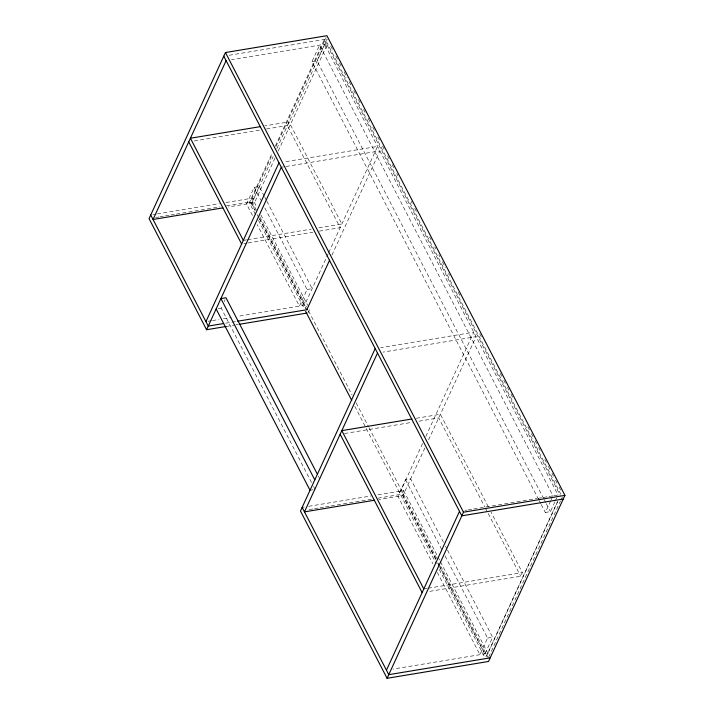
<?xml version="1.0" encoding="UTF-8"?>
<svg xmlns="http://www.w3.org/2000/svg" width="714" height="714" viewBox="0 0 714 714"><rect width="100%" height="100%" fill="white"/><g stroke="black" fill="none" stroke-linecap="round" stroke-linejoin="round"><path stroke-width="0.54" stroke-dasharray="3.57 2.68" d="M264.332 196.332L259.244 186.506L254.175 187.354L246.535 203.963L252.631 215.744M538.677 499.586L311.947 61.734L319.586 45.125L552.984 495.855M255.469 214.512L249.329 202.642L272.141 153.037M275.399 145.951L324.29 39.654L326.227 39.332M255.103 210.648L250.516 201.803L272.195 154.67M275.925 146.575L326.084 37.521M259.244 186.506L251.605 203.124L255.166 209.996M319.381 231.122L340.194 227.668L287.296 125.521L288.965 121.889L264.876 125.878M543.747 498.747L317.025 60.895L324.665 44.286L558.053 495.007M256.326 210.077L252.229 202.16L273.176 156.607M276.907 148.503L327.19 39.172M274.979 158.124L254.505 202.642L228.319 206.98M278.237 151.047L327.556 43.804L231.559 59.726M311.518 482.53L221.206 308.118L222.509 305.289M224.241 301.513L225.115 299.621M264.849 207.979L307.065 289.5L299.425 306.11L257.21 224.589M328.235 253.675L304.503 305.271L237.7 316.347M328.699 252.658L377.554 146.432L283.378 162.051M331.939 255.103L379.866 150.904L284.591 166.701M308.037 312.893L309.715 309.26M443.448 542.238L410.657 478.907L405.579 479.746L397.939 496.364L432.782 563.649M422.572 443.501L400.697 491.054L435.808 558.848M425.83 436.415L473.757 332.215L380.669 347.656M435.754 559.526L401.928 494.204L403.597 490.572L376.323 495.097M424.884 447.973L403.017 495.516L378.92 499.514M428.605 439.878L476.068 336.678L382.99 352.127M445.036 555.947L487.564 638.075L479.924 654.684L437.396 572.557M554.912 501.853L550.414 511.617L545.344 512.465L550.735 500.737M551.181 499.764L552.529 496.828M447.544 550.155L492.642 637.236L485.002 653.846L439.904 566.764M429.801 591.326L520.693 576.243L522.362 572.61L491.107 512.25M555.358 500.871L556.706 497.944M486.296 656.452L557.536 501.558M557.696 501.612L487.894 653.364L392.986 669.107M488.733 656.987L560.436 501.085M560.901 500.068L562.302 497.033M229.248 55.264L325.245 39.332L560.704 494.043M311.947 61.734L317.025 60.895M194.217 140.961L259.923 130.064M266.492 128.966L287.296 125.521M281.307 167.255L283.503 166.889M152.912 214.637L156.188 214.093M157.276 213.914L219.457 203.597M226.008 202.517L252.194 198.171L256.772 207.015M155.607 217.547L158.883 217.002M159.972 216.824L164.336 216.101M165.425 215.923L169.789 215.2M170.878 215.012L175.242 214.289M176.331 214.111L219.974 206.873M226.517 205.784L250.516 201.803M249.329 202.642L252.229 202.16M243.304 240.386L246.589 239.842M247.687 239.654L311.197 229.123M318.863 227.846L341.863 224.035L288.965 121.889M243.822 243.652L247.106 243.108M248.204 242.93L312.812 232.211M307.065 289.5L312.143 288.661L266.875 201.241M218.163 308.618L221.206 308.118M208.131 321.255L211.415 320.711M212.513 320.532L219.082 319.435M223.464 318.712L231.131 317.435M225.713 323.192L236.727 321.362M226.222 326.468L234.951 325.013M236.039 324.834L238.217 324.468M416.289 418.279L440.377 414.281L488.546 507.297M344.532 433.541L412.424 422.277M418.993 421.189L438.708 417.913L484.824 506.976M311.036 490.099L313.062 489.768M302.138 507.395L304.334 507.038M308.689 506.315L370.869 495.998M309.198 509.582L313.562 508.859M314.651 508.68L319.015 507.957M320.104 507.779L324.468 507.047M325.557 506.869L329.922 506.146M331.019 505.967L371.378 499.273M377.929 498.185L401.928 494.204M464.948 510.456L467.134 510.091M468.223 509.912L472.588 509.189M473.677 509.011L536.955 498.515M538.044 498.327L542.408 497.604M543.497 497.426L547.861 496.703M548.95 496.525L553.314 495.793M553.993 495.686L558.776 494.891M423.804 588.961L427.088 588.416M428.186 588.238L522.362 572.61M487.564 638.075L492.642 637.236M330.778 46.098L332.822 50.051M335.901 55.978L337.436 58.95M339.48 62.903L342.042 67.848M344.086 71.802L347.165 77.737M349.208 81.691L351.77 86.635M353.814 90.589L355.358 93.552M358.428 99.487L360.472 103.441M363.542 109.376L365.086 112.339M368.156 118.274L370.2 122.228M372.762 127.172L374.814 131.126M377.884 137.061L379.42 140.033M382.49 145.959L384.543 149.913M387.613 155.848L389.148 158.82M392.218 164.747L393.753 167.719M396.823 173.645L397.85 175.626M411.166 201.339L412.183 203.311M414.745 208.256L416.797 212.21M429.596 236.932L431.131 239.895M434.719 246.821L435.736 248.793M438.815 254.728L439.833 256.71M442.394 261.654L445.465 267.58M448.544 273.516L449.561 275.497M458.272 292.303L459.807 295.275M479.772 333.831L481.307 336.803M500.255 373.386L501.79 376.349M503.834 380.303L505.378 383.275M507.422 387.229L508.957 390.192M511.01 394.146L512.545 397.118M527.905 426.776L529.44 429.748M531.484 433.701L533.019 436.665M535.072 440.627L536.607 443.59M538.651 447.544L540.195 450.507M544.8 459.414L546.335 462.377M548.379 466.331L549.923 469.294M551.967 473.257L553.502 476.22M555.554 480.174L557.09 483.137M559.133 487.1L560.668 490.063M324.29 39.654L560.329 495.489M544.264 499.738L545.799 502.71M546.308 503.7L550.414 511.617M539.186 500.576L540.73 503.548M541.239 504.539L545.344 512.465M485.333 507.966L520.693 576.243M264.84 197.314L266.367 200.259M445.5 546.201L447.035 549.164M254.175 187.354L260.78 200.116M405.579 479.746L441.957 550.012M260.842 214.878L307.672 305.324M403.597 490.572L437.423 555.894M437.932 556.884L439.985 560.838M440.502 561.829L489.286 656.05M259.905 216.994L306.502 306.975M308.546 310.929L352.073 394.976M356.161 402.883L368.451 426.615M368.968 427.606L437.575 560.106M440.645 566.041L488.269 657.996M259.744 218.832L306.815 309.733M437.861 562.811L439.396 565.774M257.138 214.584L258.664 217.529M259.173 218.52L306.003 308.957M437.798 563.48L439.342 566.452M439.851 567.443L485.975 656.523M258.539 220.439L304.11 308.448M354.804 406.337L436.209 563.551M439.288 569.486L484.342 656.496M318.337 476.095L319.863 479.049M313.562 486.475L315.088 489.429"/><path stroke-width="1.07" d="M375.198 348.566L300.469 511.037L387.086 678.3L488.537 661.467L564.944 495.364L326.914 35.7L225.463 52.533L149.056 218.636L206.578 329.725L226.222 326.468M226.106 60.636L153.046 219.475L222.866 207.89M205.935 321.621L278.995 162.783M206.578 329.725L281.307 167.255M306.815 309.733L329.618 260.164M377.51 353.028L304.459 511.867L374.538 500.237M386.444 670.196L459.495 511.358M387.086 678.3L463.484 512.197L225.463 52.533M260.494 126.61L190.406 138.239L243.304 240.386M223.589 323.54L208.256 326.084L150.734 215.003M237.708 321.202L307.529 309.617M239.315 324.29L306.949 313.071M411.907 419.002L341.819 430.631L423.804 588.961M463.484 512.197L564.944 495.364M563.266 498.997L461.806 515.829L223.785 56.165M490.215 657.835L388.755 674.668L302.138 507.395M305.646 311.411L351.734 400.402M188.737 141.872L241.635 244.018M340.15 434.264L422.135 592.593M317.319 474.123L225.981 297.738L220.912 298.577L314.794 479.888M216.137 308.957L310.019 490.268"/></g></svg>
